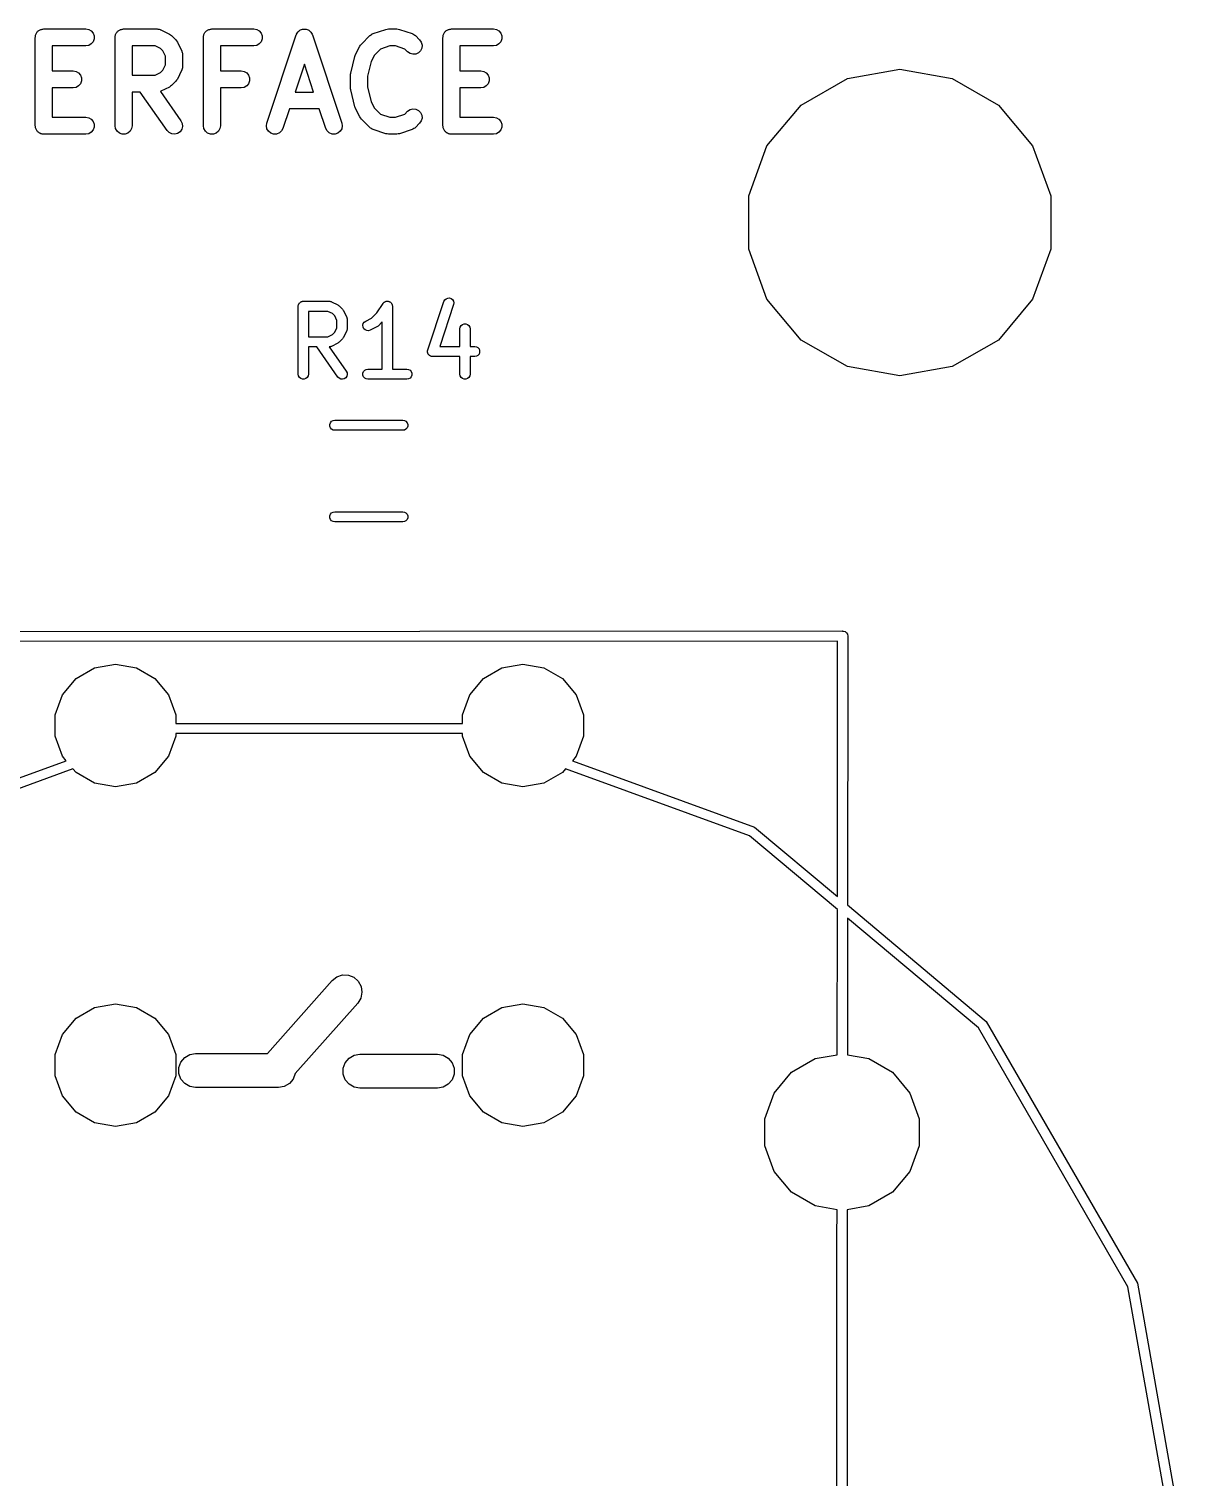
# Model space of a CAD drawing. Extents: x 76 to 227, y -129 to -83.
# Drawn here: x 209.97 to 227.06, y -104.7 to -83.37 of the extents above; entities that cross this region are included whole.
import ezdxf

# ---------------------------------------------------------------- set-up
doc = ezdxf.new("R2010")
doc.units = 0
doc.header["$MEASUREMENT"] = 0
doc.layers.add('BLACK', color=7, linetype='CONTINUOUS')

msp = doc.modelspace()

# ---------------------------------------------------------------- linework, layer by layer
at = {"layer": 'Black'}
for p, q in [((210.095, -83.4057), (210.103, -83.3973)), ((210.103, -83.3973), (210.112, -83.3919)), ((210.112, -83.3919), (210.12, -83.3848)), ((210.12, -83.3848), (210.131, -83.3811)), ((210.131, -83.3811), (210.14, -83.3756)), ((210.14, -83.3756), (210.151, -83.3737)), ((210.151, -83.3737), (210.161, -83.37)), ((210.161, -83.37), (210.172, -83.37)), ((210.172, -83.37), (210.183, -83.3681)), ((210.183, -83.3681), (210.802, -83.3681)), ((210.802, -83.3681), (210.845, -83.3756)), ((210.845, -83.3756), (210.882, -83.3973)), ((210.882, -83.3973), (210.91, -83.4306)), ((211.272, -83.4057), (211.279, -83.3973)), ((211.279, -83.3973), (211.288, -83.3919)), ((211.288, -83.3919), (211.297, -83.3848)), ((211.297, -83.3848), (211.307, -83.3811)), ((211.307, -83.3811), (211.316, -83.3756)), ((211.316, -83.3756), (211.327, -83.3737)), ((211.327, -83.3737), (211.337, -83.37)), ((211.337, -83.37), (211.348, -83.37)), ((211.348, -83.37), (211.359, -83.3681)), ((211.359, -83.3681), (211.854, -83.3681)), ((211.854, -83.3681), (211.861, -83.3693)), ((211.861, -83.3693), (211.869, -83.3689)), ((211.869, -83.3689), (211.883, -83.3731)), ((211.883, -83.3731), (211.897, -83.3756)), ((211.897, -83.3756), (211.903, -83.3792)), ((211.903, -83.3792), (211.91, -83.3813)), ((211.91, -83.3813), (212.034, -83.4432)), ((212.572, -83.4057), (212.579, -83.3973)), ((212.579, -83.3973), (212.588, -83.3919)), ((212.588, -83.3919), (212.597, -83.3848)), ((212.597, -83.3848), (212.607, -83.3811)), ((212.607, -83.3811), (212.616, -83.3756)), ((212.616, -83.3756), (212.627, -83.3737)), ((212.627, -83.3737), (212.637, -83.37)), ((212.637, -83.37), (212.648, -83.37)), ((212.648, -83.37), (212.659, -83.3681)), ((212.659, -83.3681), (213.278, -83.3681)), ((213.278, -83.3681), (213.321, -83.3756)), ((213.321, -83.3756), (213.358, -83.3973)), ((213.358, -83.3973), (213.386, -83.4306)), ((213.927, -83.4102), (213.942, -83.3988)), ((213.942, -83.3988), (213.956, -83.3866)), ((213.956, -83.3866), (213.959, -83.3853)), ((213.959, -83.3853), (213.961, -83.3832)), ((213.961, -83.3832), (213.979, -83.3774)), ((213.979, -83.3774), (213.996, -83.3706)), ((213.996, -83.3706), (213.999, -83.3705)), ((213.999, -83.3705), (214.003, -83.3694)), ((214.003, -83.3694), (214.021, -83.3699)), ((214.021, -83.3699), (214.039, -83.3694)), ((214.039, -83.3694), (214.043, -83.3705)), ((214.043, -83.3705), (214.046, -83.3706)), ((214.046, -83.3706), (214.063, -83.3774)), ((214.063, -83.3774), (214.08, -83.3832)), ((214.08, -83.3832), (214.083, -83.3853)), ((214.083, -83.3853), (214.086, -83.3866)), ((214.086, -83.3866), (214.1, -83.3988)), ((214.1, -83.3988), (214.114, -83.4102)), ((215.034, -83.4364), (215.22, -83.3745)), ((215.22, -83.3745), (215.239, -83.3716)), ((215.239, -83.3716), (215.259, -83.3681)), ((215.259, -83.3681), (215.383, -83.3681)), ((215.383, -83.3681), (215.403, -83.3716)), ((215.403, -83.3716), (215.422, -83.3745)), ((215.422, -83.3745), (215.608, -83.4364)), ((216.1, -83.4057), (216.107, -83.3973)), ((216.107, -83.3973), (216.117, -83.3919)), ((216.117, -83.3919), (216.125, -83.3848)), ((216.125, -83.3848), (216.135, -83.3811)), ((216.135, -83.3811), (216.145, -83.3756)), ((216.145, -83.3756), (216.156, -83.3737)), ((216.156, -83.3737), (216.166, -83.37)), ((216.166, -83.37), (216.177, -83.37)), ((216.177, -83.37), (216.188, -83.3681)), ((216.188, -83.3681), (216.807, -83.3681)), ((216.807, -83.3681), (216.849, -83.3756)), ((216.849, -83.3756), (216.887, -83.3973)), ((216.887, -83.3973), (216.915, -83.4306)), ((210.058, -83.4931), (210.06, -83.4823)), ((210.058, -84.7931), (210.058, -83.4931)), ((210.06, -83.4714), (210.063, -83.4611)), ((210.06, -83.4823), (210.06, -83.4714)), ((210.063, -83.4611), (210.065, -83.4503)), ((210.065, -83.4503), (210.071, -83.4409)), ((210.071, -83.4409), (210.075, -83.4306)), ((210.075, -83.4306), (210.082, -83.4222)), ((210.082, -83.4222), (210.087, -83.4127)), ((210.087, -83.4127), (210.095, -83.4057)), ((210.845, -83.6106), (210.802, -83.6181)), ((210.882, -83.5889), (210.845, -83.6106)), ((210.91, -83.5556), (210.882, -83.5889)), ((210.91, -83.4306), (210.925, -83.4714)), ((210.925, -83.5148), (210.91, -83.5556)), ((210.925, -83.4714), (210.925, -83.5148)), ((211.234, -83.4931), (211.236, -83.4823)), ((211.234, -84.7931), (211.234, -83.4931)), ((211.236, -83.4714), (211.24, -83.4611)), ((211.236, -83.4823), (211.236, -83.4714)), ((211.24, -83.4611), (211.242, -83.4503)), ((211.242, -83.4503), (211.247, -83.4409)), ((211.247, -83.4409), (211.251, -83.4306)), ((211.251, -83.4306), (211.258, -83.4222)), ((211.258, -83.4222), (211.263, -83.4127)), ((211.263, -83.4127), (211.272, -83.4057)), ((212.034, -83.4432), (212.05, -83.4551)), ((212.05, -83.4551), (212.066, -83.4666)), ((212.066, -83.4666), (212.128, -83.5285)), ((212.128, -83.5285), (212.14, -83.5449)), ((212.14, -83.5449), (212.152, -83.561)), ((212.152, -83.561), (212.214, -83.6848)), ((212.534, -83.4931), (212.536, -83.4823)), ((212.534, -84.7931), (212.534, -83.4931)), ((212.536, -83.4714), (212.54, -83.4611)), ((212.536, -83.4823), (212.536, -83.4714)), ((212.54, -83.4611), (212.542, -83.4503)), ((212.542, -83.4503), (212.547, -83.4409)), ((212.547, -83.4409), (212.551, -83.4306)), ((212.551, -83.4306), (212.558, -83.4222)), ((212.558, -83.4222), (212.563, -83.4127)), ((212.563, -83.4127), (212.572, -83.4057)), ((213.321, -83.6106), (213.278, -83.6181)), ((213.358, -83.5889), (213.321, -83.6106)), ((213.386, -83.5556), (213.358, -83.5889)), ((213.386, -83.4306), (213.401, -83.4714)), ((213.401, -83.5148), (213.386, -83.5556)), ((213.401, -83.4714), (213.401, -83.5148)), ((213.469, -84.7536), (213.902, -83.4536)), ((213.902, -83.4536), (213.904, -83.4505)), ((213.904, -83.4505), (213.905, -83.4472)), ((213.905, -83.4472), (213.914, -83.4315)), ((213.914, -83.4315), (213.923, -83.4154)), ((213.923, -83.4154), (213.926, -83.4131)), ((213.926, -83.4131), (213.927, -83.4102)), ((214.114, -83.4102), (214.116, -83.4131)), ((214.116, -83.4131), (214.119, -83.4154)), ((214.119, -83.4154), (214.128, -83.4315)), ((214.128, -83.4315), (214.137, -83.4472)), ((214.137, -83.4472), (214.138, -83.4505)), ((214.138, -83.4505), (214.14, -83.4536)), ((214.14, -83.4536), (214.573, -84.7536)), ((214.838, -83.6229), (214.85, -83.6068)), ((214.85, -83.6068), (214.861, -83.5904)), ((214.861, -83.5904), (214.985, -83.4666)), ((214.985, -83.4666), (214.991, -83.4625)), ((214.991, -83.4625), (214.996, -83.4571)), ((214.996, -83.4571), (215.009, -83.4501)), ((215.009, -83.4501), (215.021, -83.4417)), ((215.021, -83.4417), (215.027, -83.4398)), ((215.027, -83.4398), (215.034, -83.4364)), ((215.608, -83.4364), (215.614, -83.4398)), ((215.614, -83.4398), (215.621, -83.4417)), ((215.621, -83.4417), (215.633, -83.4501)), ((215.633, -83.4501), (215.646, -83.4571)), ((215.646, -83.4571), (215.651, -83.4625)), ((215.651, -83.4625), (215.657, -83.4666)), ((215.657, -83.4666), (215.719, -83.5285)), ((215.719, -83.5285), (215.744, -83.5641)), ((215.744, -83.5641), (215.755, -83.606)), ((215.755, -83.606), (215.751, -83.6493)), ((216.063, -83.4931), (216.065, -83.4823)), ((216.063, -84.7931), (216.063, -83.4931)), ((216.065, -83.4714), (216.068, -83.4611)), ((216.065, -83.4823), (216.065, -83.4714)), ((216.068, -83.4611), (216.07, -83.4503)), ((216.07, -83.4503), (216.076, -83.4409)), ((216.076, -83.4409), (216.079, -83.4306)), ((216.079, -83.4306), (216.086, -83.4222)), ((216.086, -83.4222), (216.092, -83.4127)), ((216.092, -83.4127), (216.1, -83.4057)), ((216.849, -83.6106), (216.807, -83.6181)), ((216.887, -83.5889), (216.849, -83.6106)), ((216.915, -83.5556), (216.887, -83.5889)), ((216.915, -83.4306), (216.93, -83.4714)), ((216.93, -83.5148), (216.915, -83.5556)), ((216.93, -83.4714), (216.93, -83.5148)), ((210.802, -83.6181), (210.308, -83.6181)), ((210.308, -83.6181), (210.308, -83.9871)), ((211.484, -83.6181), (211.484, -84.049)), ((211.825, -83.6181), (211.484, -83.6181)), ((211.904, -83.6577), (211.825, -83.6181)), ((211.937, -83.6909), (211.904, -83.6577)), ((211.977, -83.7702), (211.937, -83.6909)), ((211.977, -83.8969), (211.977, -83.7702)), ((212.214, -83.6848), (212.216, -83.6917)), ((212.216, -83.6917), (212.219, -83.698)), ((212.219, -83.698), (212.222, -83.7124)), ((212.222, -83.7124), (212.226, -83.7264)), ((212.226, -83.7264), (212.226, -83.7336)), ((212.226, -83.7336), (212.227, -83.7407)), ((212.227, -83.7407), (212.227, -83.9264)), ((213.278, -83.6181), (212.784, -83.6181)), ((212.784, -83.6181), (212.784, -83.9871)), ((214.704, -84.0199), (214.766, -83.7723)), ((214.766, -83.7723), (214.772, -83.7598)), ((214.772, -83.7598), (214.776, -83.7467)), ((214.776, -83.7467), (214.838, -83.6229)), ((215.052, -83.7529), (215.006, -83.8462)), ((215.141, -83.6643), (215.052, -83.7529)), ((215.279, -83.6181), (215.141, -83.6643)), ((215.363, -83.6181), (215.279, -83.6181)), ((215.501, -83.6643), (215.363, -83.6181)), ((215.542, -83.7053), (215.501, -83.6643)), ((215.578, -83.7302), (215.542, -83.7053)), ((215.62, -83.7414), (215.578, -83.7302)), ((215.663, -83.7376), (215.62, -83.7414)), ((215.702, -83.7193), (215.663, -83.7376)), ((215.733, -83.6886), (215.702, -83.7193)), ((215.751, -83.6493), (215.733, -83.6886)), ((216.807, -83.6181), (216.313, -83.6181)), ((216.313, -83.6181), (216.313, -83.9871)), ((210.308, -83.9871), (210.616, -83.9871)), ((210.616, -83.9871), (210.659, -83.9947)), ((210.659, -83.9947), (210.697, -84.0164)), ((210.697, -84.0164), (210.724, -84.0496)), ((211.825, -84.049), (211.904, -84.0094)), ((211.904, -84.0094), (211.937, -83.9762)), ((211.937, -83.9762), (211.977, -83.8969)), ((212.214, -83.9823), (212.152, -84.1061)), ((212.216, -83.9754), (212.214, -83.9823)), ((212.219, -83.9692), (212.216, -83.9754)), ((212.222, -83.9548), (212.219, -83.9692)), ((212.226, -83.9407), (212.222, -83.9548)), ((212.227, -83.9264), (212.226, -83.9335)), ((212.226, -83.9335), (212.226, -83.9407)), ((212.784, -83.9871), (213.092, -83.9871)), ((213.092, -83.9871), (213.135, -83.9947)), ((213.135, -83.9947), (213.173, -84.0164)), ((213.173, -84.0164), (213.201, -84.0496)), ((214.021, -83.8884), (213.885, -84.2967)), ((214.157, -84.2967), (214.021, -83.8884)), ((214.701, -84.0502), (214.703, -84.0352)), ((214.703, -84.0352), (214.704, -84.0199)), ((215.006, -83.8462), (214.951, -84.0656)), ((216.313, -83.9871), (216.621, -83.9871)), ((216.621, -83.9871), (216.664, -83.9947)), ((216.664, -83.9947), (216.701, -84.0164)), ((216.701, -84.0164), (216.729, -84.0496)), ((222.018, -84.0976), (222.79, -83.9614)), ((222.79, -83.9614), (223.562, -84.0976)), ((210.616, -84.2371), (210.308, -84.2371)), ((210.308, -84.2371), (210.308, -84.6681)), ((210.659, -84.2296), (210.616, -84.2371)), ((210.697, -84.2079), (210.659, -84.2296)), ((210.724, -84.1746), (210.697, -84.2079)), ((210.724, -84.0496), (210.739, -84.0904)), ((210.739, -84.1338), (210.724, -84.1746)), ((210.739, -84.0904), (210.739, -84.1338)), ((211.484, -84.049), (211.825, -84.049)), ((212.034, -84.2239), (211.91, -84.2859)), ((212.05, -84.212), (212.034, -84.2239)), ((212.066, -84.2005), (212.05, -84.212)), ((212.128, -84.1386), (212.066, -84.2005)), ((212.14, -84.1222), (212.128, -84.1386)), ((212.152, -84.1061), (212.14, -84.1222)), ((213.092, -84.2371), (212.784, -84.2371)), ((212.784, -84.2371), (212.784, -84.7931)), ((213.135, -84.2296), (213.092, -84.2371)), ((213.173, -84.2079), (213.135, -84.2296)), ((213.201, -84.1746), (213.173, -84.2079)), ((213.201, -84.0496), (213.215, -84.0904)), ((213.215, -84.1338), (213.201, -84.1746)), ((213.215, -84.0904), (213.215, -84.1338)), ((214.701, -84.236), (214.701, -84.0502)), ((214.703, -84.251), (214.701, -84.236)), ((214.704, -84.2663), (214.703, -84.251)), ((214.951, -84.0656), (214.951, -84.2206)), ((214.951, -84.2206), (215.006, -84.4399)), ((216.621, -84.2371), (216.313, -84.2371)), ((216.313, -84.2371), (216.313, -84.6681)), ((216.664, -84.2296), (216.621, -84.2371)), ((216.701, -84.2079), (216.664, -84.2296)), ((216.729, -84.1746), (216.701, -84.2079)), ((216.729, -84.0496), (216.744, -84.0904)), ((216.744, -84.1338), (216.729, -84.1746)), ((216.744, -84.0904), (216.744, -84.1338)), ((221.338, -84.4898), (222.018, -84.0976)), ((223.562, -84.0976), (224.242, -84.4898)), ((211.603, -84.299), (211.484, -84.299)), ((211.484, -84.299), (211.484, -84.7931)), ((211.999, -84.8648), (211.603, -84.299)), ((211.903, -84.2879), (211.902, -84.2889)), ((211.902, -84.2889), (212.204, -84.7214)), ((211.91, -84.2859), (211.903, -84.2879)), ((213.885, -84.2967), (214.157, -84.2967)), ((214.766, -84.5139), (214.704, -84.2663)), ((215.006, -84.4399), (215.052, -84.5333)), ((210.308, -84.6681), (210.802, -84.6681)), ((210.802, -84.6681), (210.845, -84.6756)), ((210.845, -84.6756), (210.882, -84.6973)), ((213.802, -84.5467), (213.706, -84.8326)), ((214.24, -84.5467), (213.802, -84.5467)), ((214.336, -84.8326), (214.24, -84.5467)), ((214.772, -84.5264), (214.766, -84.5139)), ((214.776, -84.5395), (214.772, -84.5264)), ((214.838, -84.6633), (214.776, -84.5395)), ((214.85, -84.6794), (214.838, -84.6633)), ((214.861, -84.6958), (214.85, -84.6794)), ((215.052, -84.5333), (215.141, -84.6219)), ((215.141, -84.6219), (215.279, -84.6681)), ((215.279, -84.6681), (215.363, -84.6681)), ((215.363, -84.6681), (215.501, -84.6219)), ((215.501, -84.6219), (215.542, -84.5809)), ((215.542, -84.5809), (215.578, -84.556)), ((215.578, -84.556), (215.62, -84.5448)), ((215.62, -84.5448), (215.663, -84.5485)), ((215.663, -84.5485), (215.702, -84.5669)), ((215.702, -84.5669), (215.733, -84.5976)), ((215.733, -84.5976), (215.751, -84.6369)), ((215.751, -84.6369), (215.755, -84.6802)), ((216.313, -84.6681), (216.807, -84.6681)), ((216.807, -84.6681), (216.849, -84.6756)), ((216.849, -84.6756), (216.887, -84.6973)), ((220.834, -85.0907), (221.338, -84.4898)), ((224.242, -84.4898), (224.746, -85.0907)), ((210.06, -84.8039), (210.058, -84.7931)), ((210.06, -84.8148), (210.06, -84.8039)), ((210.063, -84.8251), (210.06, -84.8148)), ((210.065, -84.8358), (210.063, -84.8251)), ((210.071, -84.8453), (210.065, -84.8358)), ((210.075, -84.8556), (210.071, -84.8453)), ((210.082, -84.864), (210.075, -84.8556)), ((210.087, -84.8734), (210.082, -84.864)), ((210.095, -84.8805), (210.087, -84.8734)), ((210.103, -84.8889), (210.095, -84.8805)), ((210.112, -84.8943), (210.103, -84.8889)), ((210.882, -84.8889), (210.845, -84.9106)), ((210.882, -84.6973), (210.91, -84.7306)), ((210.91, -84.8556), (210.882, -84.8889)), ((210.91, -84.7306), (210.925, -84.7714)), ((210.925, -84.8148), (210.91, -84.8556)), ((210.925, -84.7714), (210.925, -84.8148)), ((211.242, -84.8358), (211.234, -84.7931)), ((211.263, -84.8734), (211.242, -84.8358)), ((211.297, -84.9013), (211.263, -84.8734)), ((211.455, -84.8734), (211.422, -84.9013)), ((211.477, -84.8358), (211.455, -84.8734)), ((211.484, -84.7931), (211.477, -84.8358)), ((212.03, -84.8955), (211.999, -84.8648)), ((212.19, -84.8815), (212.155, -84.9064)), ((212.215, -84.8459), (212.19, -84.8815)), ((212.204, -84.7214), (212.223, -84.7608)), ((212.226, -84.804), (212.215, -84.8459)), ((212.223, -84.7608), (212.226, -84.804)), ((212.542, -84.8358), (212.534, -84.7931)), ((212.563, -84.8734), (212.542, -84.8358)), ((212.597, -84.9013), (212.563, -84.8734)), ((212.755, -84.8734), (212.722, -84.9013)), ((212.777, -84.8358), (212.755, -84.8734)), ((212.784, -84.7931), (212.777, -84.8358)), ((213.463, -84.7965), (213.469, -84.7536)), ((213.471, -84.839), (213.463, -84.7965)), ((213.494, -84.876), (213.471, -84.839)), ((213.528, -84.903), (213.494, -84.876)), ((213.686, -84.8708), (213.653, -84.8996)), ((213.706, -84.8326), (213.686, -84.8708)), ((214.356, -84.8708), (214.336, -84.8326)), ((214.389, -84.8996), (214.356, -84.8708)), ((214.548, -84.876), (214.514, -84.903)), ((214.571, -84.839), (214.548, -84.876)), ((214.579, -84.7965), (214.571, -84.839)), ((214.573, -84.7536), (214.579, -84.7965)), ((214.985, -84.8196), (214.861, -84.6958)), ((214.991, -84.8237), (214.985, -84.8196)), ((214.996, -84.8291), (214.991, -84.8237)), ((215.009, -84.8361), (214.996, -84.8291)), ((215.021, -84.8445), (215.009, -84.8361)), ((215.027, -84.8463), (215.021, -84.8445)), ((215.034, -84.8498), (215.027, -84.8463)), ((215.22, -84.9117), (215.034, -84.8498)), ((215.608, -84.8498), (215.422, -84.9117)), ((215.614, -84.8463), (215.608, -84.8498)), ((215.621, -84.8445), (215.614, -84.8463)), ((215.633, -84.8361), (215.621, -84.8445)), ((215.646, -84.8291), (215.633, -84.8361)), ((215.651, -84.8237), (215.646, -84.8291)), ((215.657, -84.8196), (215.651, -84.8237)), ((215.719, -84.7577), (215.657, -84.8196)), ((215.744, -84.7221), (215.719, -84.7577)), ((215.755, -84.6802), (215.744, -84.7221)), ((216.065, -84.8039), (216.063, -84.7931)), ((216.065, -84.8148), (216.065, -84.8039)), ((216.068, -84.8251), (216.065, -84.8148)), ((216.07, -84.8358), (216.068, -84.8251)), ((216.076, -84.8453), (216.07, -84.8358)), ((216.079, -84.8556), (216.076, -84.8453)), ((216.086, -84.864), (216.079, -84.8556)), ((216.092, -84.8734), (216.086, -84.864)), ((216.1, -84.8805), (216.092, -84.8734)), ((216.107, -84.8889), (216.1, -84.8805)), ((216.117, -84.8943), (216.107, -84.8889)), ((216.887, -84.8889), (216.849, -84.9106)), ((216.887, -84.6973), (216.915, -84.7306)), ((216.915, -84.8556), (216.887, -84.8889)), ((216.915, -84.7306), (216.93, -84.7714)), ((216.93, -84.8148), (216.915, -84.8556)), ((216.93, -84.7714), (216.93, -84.8148)), ((210.12, -84.9013), (210.112, -84.8943)), ((210.131, -84.9051), (210.12, -84.9013)), ((210.14, -84.9106), (210.131, -84.9051)), ((210.151, -84.9125), (210.14, -84.9106)), ((210.161, -84.9162), (210.151, -84.9125)), ((210.172, -84.9162), (210.161, -84.9162)), ((210.183, -84.9181), (210.172, -84.9162)), ((210.802, -84.9181), (210.183, -84.9181)), ((210.845, -84.9106), (210.802, -84.9181)), ((211.337, -84.9162), (211.297, -84.9013)), ((211.381, -84.9162), (211.337, -84.9162)), ((211.422, -84.9013), (211.381, -84.9162)), ((212.07, -84.9138), (212.03, -84.8955)), ((212.113, -84.9176), (212.07, -84.9138)), ((212.155, -84.9064), (212.113, -84.9176)), ((212.637, -84.9162), (212.597, -84.9013)), ((212.681, -84.9162), (212.637, -84.9162)), ((212.722, -84.9013), (212.681, -84.9162)), ((213.569, -84.9167), (213.528, -84.903)), ((213.613, -84.9156), (213.569, -84.9167)), ((213.653, -84.8996), (213.613, -84.9156)), ((214.429, -84.9156), (214.389, -84.8996)), ((214.473, -84.9167), (214.429, -84.9156)), ((214.514, -84.903), (214.473, -84.9167)), ((215.239, -84.9146), (215.22, -84.9117)), ((215.259, -84.9181), (215.239, -84.9146)), ((215.383, -84.9181), (215.259, -84.9181)), ((215.403, -84.9146), (215.383, -84.9181)), ((215.422, -84.9117), (215.403, -84.9146)), ((216.125, -84.9013), (216.117, -84.8943)), ((216.135, -84.9051), (216.125, -84.9013)), ((216.145, -84.9106), (216.135, -84.9051)), ((216.156, -84.9125), (216.145, -84.9106)), ((216.166, -84.9162), (216.156, -84.9125)), ((216.177, -84.9162), (216.166, -84.9162)), ((216.188, -84.9181), (216.177, -84.9162)), ((216.807, -84.9181), (216.188, -84.9181)), ((216.849, -84.9106), (216.807, -84.9181)), ((220.566, -85.8278), (220.834, -85.0907)), ((224.746, -85.0907), (225.014, -85.8278)), ((220.566, -86.6122), (220.566, -85.8278)), ((225.014, -85.8278), (225.014, -86.6122)), ((220.834, -87.3493), (220.566, -86.6122)), ((225.014, -86.6122), (224.746, -87.3493)), ((213.931, -87.4524), (213.932, -87.4459)), ((213.931, -88.4524), (213.931, -87.4524)), ((213.932, -87.4394), (213.934, -87.4332)), ((213.932, -87.4459), (213.932, -87.4394)), ((213.934, -87.4332), (213.935, -87.4267)), ((213.935, -87.4267), (213.939, -87.421)), ((213.939, -87.421), (213.941, -87.4149)), ((213.941, -87.4149), (213.945, -87.4099)), ((213.945, -87.4099), (213.948, -87.4042)), ((213.948, -87.4042), (213.953, -87.4)), ((213.953, -87.4), (213.958, -87.3949)), ((213.958, -87.3949), (213.963, -87.3916)), ((213.963, -87.3916), (213.968, -87.3874)), ((213.968, -87.3874), (213.974, -87.3852)), ((213.974, -87.3852), (213.98, -87.3819)), ((213.98, -87.3819), (213.987, -87.3808)), ((213.987, -87.3808), (213.993, -87.3785)), ((213.993, -87.3785), (213.999, -87.3785)), ((213.999, -87.3785), (214.006, -87.3774)), ((214.006, -87.3774), (214.387, -87.3774)), ((214.387, -87.3774), (214.391, -87.3781)), ((214.391, -87.3781), (214.395, -87.3779)), ((214.395, -87.3779), (214.404, -87.3804)), ((214.404, -87.3804), (214.412, -87.3819)), ((214.412, -87.3819), (214.416, -87.3841)), ((214.416, -87.3841), (214.42, -87.3853)), ((214.42, -87.3853), (214.515, -87.4329)), ((214.515, -87.4329), (214.525, -87.4401)), ((214.525, -87.4401), (214.535, -87.447)), ((214.535, -87.447), (214.583, -87.4946)), ((215.09, -87.5475), (215.181, -87.4108)), ((215.181, -87.4108), (215.184, -87.4078)), ((215.184, -87.4078), (215.186, -87.4042)), ((215.186, -87.4042), (215.193, -87.3984)), ((215.193, -87.3984), (215.199, -87.3919)), ((215.199, -87.3919), (215.203, -87.3901)), ((215.203, -87.3901), (215.206, -87.3874)), ((215.206, -87.3874), (215.215, -87.3844)), ((215.215, -87.3844), (215.223, -87.3804)), ((215.223, -87.3804), (215.227, -87.3799)), ((215.227, -87.3799), (215.231, -87.3785)), ((215.231, -87.3785), (215.24, -87.3785)), ((215.24, -87.3785), (215.249, -87.3775)), ((215.249, -87.3775), (215.253, -87.3785)), ((215.253, -87.3785), (215.257, -87.3785)), ((215.257, -87.3785), (215.265, -87.3816)), ((215.265, -87.3816), (215.274, -87.3837)), ((215.274, -87.3837), (215.277, -87.386)), ((215.277, -87.386), (215.281, -87.3874)), ((215.281, -87.3874), (215.288, -87.3932)), ((215.288, -87.3932), (215.296, -87.3981)), ((215.296, -87.3981), (215.298, -87.4015)), ((215.298, -87.4015), (215.301, -87.4042)), ((215.301, -87.4042), (215.306, -87.4119)), ((215.306, -87.4119), (215.311, -87.4191)), ((215.311, -87.4191), (215.312, -87.4231)), ((215.312, -87.4231), (215.314, -87.4267)), ((215.314, -87.4267), (215.316, -87.4355)), ((215.316, -87.4355), (215.318, -87.4441)), ((215.318, -87.4441), (215.318, -87.4483)), ((215.318, -87.4483), (215.319, -87.4524)), ((215.319, -87.4524), (215.319, -88.3774)), ((215.839, -88.0953), (216.077, -87.381)), ((216.22, -87.4285), (216.015, -88.044)), ((216.077, -87.381), (216.09, -87.3581)), ((216.09, -87.3581), (216.109, -87.3409)), ((216.109, -87.3409), (216.134, -87.3313)), ((216.134, -87.3313), (216.16, -87.3306)), ((216.16, -87.3306), (216.184, -87.3388)), ((216.184, -87.3388), (216.205, -87.355)), ((216.205, -87.355), (216.218, -87.3772)), ((216.218, -87.3772), (216.224, -87.4027)), ((216.224, -87.4027), (216.22, -87.4285)), ((221.338, -87.9502), (220.834, -87.3493)), ((224.746, -87.3493), (224.242, -87.9502)), ((214.081, -87.5274), (214.081, -87.9012)), ((214.369, -87.5274), (214.081, -87.5274)), ((214.437, -87.5616), (214.369, -87.5274)), ((214.468, -87.592), (214.437, -87.5616)), ((214.502, -87.6606), (214.468, -87.592)), ((214.502, -87.768), (214.502, -87.6606)), ((214.583, -87.4946), (214.589, -87.5044)), ((214.589, -87.5044), (214.597, -87.5141)), ((214.597, -87.5141), (214.644, -87.6093)), ((214.644, -87.6093), (214.645, -87.6135)), ((214.645, -87.6135), (214.648, -87.6172)), ((214.648, -87.6172), (214.649, -87.6259)), ((214.649, -87.6259), (214.652, -87.6343)), ((214.652, -87.6343), (214.651, -87.6386)), ((214.651, -87.6386), (214.652, -87.6429)), ((214.652, -87.6429), (214.652, -87.7857)), ((214.925, -87.671), (215.009, -87.6288)), ((215.009, -87.6288), (215.09, -87.5475)), ((214.369, -87.9012), (214.437, -87.8669)), ((214.437, -87.8669), (214.468, -87.8365)), ((214.468, -87.8365), (214.502, -87.768)), ((214.644, -87.8193), (214.597, -87.9145)), ((214.645, -87.8151), (214.644, -87.8193)), ((214.648, -87.8114), (214.645, -87.8151)), ((214.649, -87.8027), (214.648, -87.8114)), ((214.652, -87.7943), (214.649, -87.8027)), ((214.652, -87.7857), (214.651, -87.79)), ((214.651, -87.79), (214.652, -87.7943)), ((214.883, -87.7336), (214.889, -87.7083)), ((214.886, -87.7595), (214.883, -87.7336)), ((214.898, -87.7828), (214.886, -87.7595)), ((214.889, -87.7083), (214.904, -87.6865)), ((214.917, -87.8007), (214.898, -87.7828)), ((214.904, -87.6865), (214.925, -87.671)), ((214.941, -87.811), (214.917, -87.8007)), ((214.967, -87.8126), (214.941, -87.811)), ((214.992, -87.8052), (214.967, -87.8126)), ((215.087, -87.7576), (214.992, -87.8052)), ((215.097, -87.7504), (215.087, -87.7576)), ((215.106, -87.7435), (215.097, -87.7504)), ((215.169, -87.6811), (215.106, -87.7435)), ((215.169, -88.3774), (215.169, -87.6811)), ((216.312, -87.7857), (216.316, -87.7601)), ((216.312, -88.044), (216.312, -87.7857)), ((216.316, -87.7601), (216.329, -87.7375)), ((216.329, -87.7375), (216.349, -87.7208)), ((216.349, -87.7208), (216.374, -87.7119)), ((216.374, -87.7119), (216.4, -87.7119)), ((216.4, -87.7119), (216.424, -87.7208)), ((216.424, -87.7208), (216.444, -87.7375)), ((216.444, -87.7375), (216.457, -87.7601)), ((216.457, -87.7601), (216.462, -87.7857)), ((216.462, -87.7857), (216.462, -88.044)), ((214.081, -87.9012), (214.369, -87.9012)), ((214.205, -88.0512), (214.081, -88.0512)), ((214.081, -88.0512), (214.081, -88.4524)), ((214.516, -88.4954), (214.205, -88.0512)), ((214.391, -88.0504), (214.388, -88.051)), ((214.388, -88.051), (214.639, -88.4094)), ((214.395, -88.0507), (214.391, -88.0504)), ((214.404, -88.0482), (214.395, -88.0507)), ((214.412, -88.0467), (214.404, -88.0482)), ((214.416, -88.0445), (214.412, -88.0467)), ((214.42, -88.0433), (214.416, -88.0445)), ((214.515, -87.9957), (214.42, -88.0433)), ((214.525, -87.9885), (214.515, -87.9957)), ((214.535, -87.9816), (214.525, -87.9885)), ((214.583, -87.934), (214.535, -87.9816)), ((214.589, -87.9242), (214.583, -87.934)), ((214.597, -87.9145), (214.589, -87.9242)), ((216.015, -88.044), (216.312, -88.044)), ((216.462, -88.044), (216.53, -88.044)), ((216.53, -88.044), (216.555, -88.0486)), ((216.555, -88.0486), (216.578, -88.0616)), ((216.578, -88.0616), (216.594, -88.0815)), ((216.594, -88.0815), (216.603, -88.106)), ((222.018, -88.3424), (221.338, -87.9502)), ((224.242, -87.9502), (223.562, -88.3424)), ((215.836, -88.1211), (215.837, -88.1136)), ((215.837, -88.1265), (215.836, -88.1211)), ((215.837, -88.106), (215.839, -88.1008)), ((215.837, -88.1136), (215.837, -88.106)), ((215.837, -88.1321), (215.837, -88.1265)), ((215.839, -88.1392), (215.837, -88.1321)), ((215.839, -88.1008), (215.839, -88.0953)), ((215.841, -88.1466), (215.839, -88.1392)), ((215.844, -88.1513), (215.841, -88.1466)), ((215.846, -88.1565), (215.844, -88.1513)), ((215.85, -88.1624), (215.846, -88.1565)), ((215.854, -88.1688), (215.85, -88.1624)), ((215.859, -88.1723), (215.854, -88.1688)), ((215.862, -88.1765), (215.859, -88.1723)), ((215.869, -88.1803), (215.862, -88.1765)), ((215.875, -88.185), (215.869, -88.1803)), ((215.88, -88.1868), (215.875, -88.185)), ((215.885, -88.1895), (215.88, -88.1868)), ((215.892, -88.1908), (215.885, -88.1895)), ((215.899, -88.1932), (215.892, -88.1908)), ((215.905, -88.1931), (215.899, -88.1932)), ((215.91, -88.194), (215.905, -88.1931)), ((216.312, -88.194), (215.91, -88.194)), ((216.312, -88.4524), (216.312, -88.194)), ((216.53, -88.194), (216.462, -88.194)), ((216.462, -88.194), (216.462, -88.4524)), ((216.555, -88.1895), (216.53, -88.194)), ((216.578, -88.1765), (216.555, -88.1895)), ((216.594, -88.1565), (216.578, -88.1765)), ((216.603, -88.1321), (216.594, -88.1565)), ((216.603, -88.106), (216.603, -88.1321)), ((213.935, -88.478), (213.931, -88.4524)), ((213.948, -88.5006), (213.935, -88.478)), ((213.968, -88.5173), (213.948, -88.5006)), ((213.993, -88.5262), (213.968, -88.5173)), ((214.043, -88.5173), (214.019, -88.5262)), ((214.063, -88.5006), (214.043, -88.5173)), ((214.076, -88.478), (214.063, -88.5006)), ((214.081, -88.4524), (214.076, -88.478)), ((214.534, -88.5138), (214.516, -88.4954)), ((214.558, -88.5248), (214.534, -88.5138)), ((214.63, -88.5054), (214.609, -88.5204)), ((214.645, -88.4841), (214.63, -88.5054)), ((214.639, -88.4094), (214.65, -88.433)), ((214.652, -88.4589), (214.645, -88.4841)), ((214.65, -88.433), (214.652, -88.4589)), ((214.884, -88.4394), (214.893, -88.4149)), ((214.884, -88.4654), (214.884, -88.4394)), ((214.893, -88.4899), (214.884, -88.4654)), ((214.893, -88.4149), (214.91, -88.3949)), ((214.91, -88.5098), (214.893, -88.4899)), ((214.91, -88.3949), (214.932, -88.3819)), ((214.932, -88.5229), (214.91, -88.5098)), ((214.932, -88.3819), (214.958, -88.3774)), ((214.958, -88.3774), (215.169, -88.3774)), ((215.319, -88.3774), (215.53, -88.3774)), ((215.53, -88.3774), (215.555, -88.3819)), ((215.555, -88.3819), (215.578, -88.3949)), ((215.578, -88.5098), (215.555, -88.5229)), ((215.578, -88.3949), (215.594, -88.4149)), ((215.594, -88.4899), (215.578, -88.5098)), ((215.594, -88.4149), (215.603, -88.4394)), ((215.603, -88.4654), (215.594, -88.4899)), ((215.603, -88.4394), (215.603, -88.4654)), ((216.316, -88.478), (216.312, -88.4524)), ((216.329, -88.5006), (216.316, -88.478)), ((216.349, -88.5173), (216.329, -88.5006)), ((216.374, -88.5262), (216.349, -88.5173)), ((216.424, -88.5173), (216.4, -88.5262)), ((216.444, -88.5006), (216.424, -88.5173)), ((216.457, -88.478), (216.444, -88.5006)), ((216.462, -88.4524), (216.457, -88.478)), ((222.79, -88.4786), (222.018, -88.3424)), ((223.562, -88.3424), (222.79, -88.4786)), ((214.019, -88.5262), (213.993, -88.5262)), ((214.584, -88.5271), (214.558, -88.5248)), ((214.609, -88.5204), (214.584, -88.5271)), ((214.958, -88.5274), (214.932, -88.5229)), ((215.53, -88.5274), (214.958, -88.5274)), ((215.555, -88.5229), (215.53, -88.5274)), ((216.4, -88.5262), (216.374, -88.5262)), ((214.405, -89.1675), (214.422, -89.1475)), ((214.422, -89.1475), (214.444, -89.1345)), ((214.444, -89.1345), (214.47, -89.13)), ((214.47, -89.13), (215.47, -89.13)), ((215.47, -89.13), (215.496, -89.1345)), ((215.496, -89.1345), (215.518, -89.1475)), ((215.518, -89.1475), (215.535, -89.1675)), ((214.396, -89.192), (214.405, -89.1675)), ((214.396, -89.218), (214.396, -89.192)), ((214.405, -89.2425), (214.396, -89.218)), ((214.422, -89.2625), (214.405, -89.2425)), ((214.444, -89.2755), (214.422, -89.2625)), ((214.47, -89.28), (214.444, -89.2755)), ((215.47, -89.28), (214.47, -89.28)), ((215.496, -89.2755), (215.47, -89.28)), ((215.518, -89.2625), (215.496, -89.2755)), ((215.535, -89.2425), (215.518, -89.2625)), ((215.535, -89.1675), (215.544, -89.192)), ((215.544, -89.218), (215.535, -89.2425)), ((215.544, -89.192), (215.544, -89.218)), ((214.396, -90.542), (214.405, -90.5175)), ((214.396, -90.568), (214.396, -90.542)), ((214.405, -90.5925), (214.396, -90.568)), ((214.405, -90.5175), (214.422, -90.4975)), ((214.422, -90.6125), (214.405, -90.5925)), ((214.422, -90.4975), (214.444, -90.4845)), ((214.444, -90.6255), (214.422, -90.6125)), ((214.444, -90.4845), (214.47, -90.48)), ((214.47, -90.63), (214.444, -90.6255)), ((214.47, -90.48), (215.47, -90.48)), ((215.47, -90.63), (214.47, -90.63)), ((215.47, -90.48), (215.496, -90.4845)), ((215.496, -90.6255), (215.47, -90.63)), ((215.496, -90.4845), (215.518, -90.4975)), ((215.518, -90.6125), (215.496, -90.6255)), ((215.518, -90.4975), (215.535, -90.5175)), ((215.535, -90.5925), (215.518, -90.6125)), ((215.535, -90.5175), (215.544, -90.542)), ((215.544, -90.568), (215.535, -90.5925)), ((215.544, -90.542), (215.544, -90.568)), ((206.577, -92.245), (221.94, -92.235)), ((221.94, -92.235), (221.946, -92.2361)), ((221.946, -92.2361), (221.963, -92.2361)), ((221.963, -92.2361), (221.987, -92.245)), ((221.987, -92.245), (222.007, -92.2618)), ((222.007, -92.2618), (222.02, -92.2843)), ((222.02, -92.2843), (222.025, -92.31)), ((222.025, -92.31), (222.025, -92.63)), ((221.875, -92.385), (206.615, -92.3949)), ((221.875, -92.6299), (221.875, -92.385)), ((210.659, -92.9379), (210.931, -92.781)), ((210.931, -92.781), (211.24, -92.7266)), ((211.24, -92.7266), (211.549, -92.781)), ((211.549, -92.781), (211.821, -92.9379)), ((216.659, -92.9379), (216.931, -92.781)), ((216.931, -92.781), (217.24, -92.7266)), ((217.24, -92.7266), (217.549, -92.781)), ((217.549, -92.781), (217.821, -92.9379)), ((221.871, -96.1456), (221.875, -92.6299)), ((222.025, -92.6301), (222.021, -96.2713)), ((222.025, -92.63), (222.025, -92.63)), ((222.025, -92.63), (222.025, -92.6301)), ((210.458, -93.1783), (210.659, -92.9379)), ((211.821, -92.9379), (212.022, -93.1783)), ((216.458, -93.1783), (216.659, -92.9379)), ((217.821, -92.9379), (218.022, -93.1783)), ((210.35, -93.4731), (210.458, -93.1783)), ((212.022, -93.1783), (212.13, -93.4731)), ((216.35, -93.4731), (216.458, -93.1783)), ((218.022, -93.1783), (218.13, -93.4731)), ((210.35, -93.7869), (210.35, -93.4731)), ((212.13, -93.4731), (212.13, -93.5998)), ((212.13, -93.5998), (216.35, -93.5998)), ((216.35, -93.5998), (216.35, -93.4731)), ((218.13, -93.4731), (218.13, -93.7869)), ((210.458, -94.0817), (210.35, -93.7869)), ((212.13, -93.7869), (212.022, -94.0817)), ((212.13, -93.7476), (212.13, -93.7869)), ((216.35, -93.7476), (212.13, -93.7476)), ((216.35, -93.7869), (216.35, -93.7476)), ((216.458, -94.0817), (216.35, -93.7869)), ((218.13, -93.7869), (218.022, -94.0817)), ((207.827, -95.1232), (210.512, -94.1462)), ((210.613, -94.2667), (207.903, -95.2531)), ((210.512, -94.1462), (210.458, -94.0817)), ((210.659, -94.3221), (210.613, -94.2667)), ((212.022, -94.0817), (211.821, -94.3221)), ((216.659, -94.3221), (216.458, -94.0817)), ((217.867, -94.2667), (217.821, -94.3221)), ((220.577, -95.2531), (217.867, -94.2667)), ((218.022, -94.0817), (217.968, -94.1462)), ((217.968, -94.1462), (220.653, -95.1232)), ((210.931, -94.479), (210.659, -94.3221)), ((211.24, -94.5334), (210.931, -94.479)), ((211.549, -94.479), (211.24, -94.5334)), ((211.821, -94.3221), (211.549, -94.479)), ((216.931, -94.479), (216.659, -94.3221)), ((217.24, -94.5334), (216.931, -94.479)), ((217.549, -94.479), (217.24, -94.5334)), ((217.821, -94.3221), (217.549, -94.479)), ((220.653, -95.1232), (221.871, -96.1456)), ((221.871, -96.3382), (220.577, -95.2531)), ((221.868, -98.4783), (221.871, -96.3382)), ((222.021, -96.2713), (224.065, -97.9862)), ((222.021, -96.464), (222.018, -98.4794)), ((223.95, -98.0827), (222.021, -96.464)), ((213.478, -98.46), (214.433, -97.384)), ((214.433, -97.384), (214.501, -97.3301)), ((214.501, -97.3301), (214.583, -97.3027)), ((214.583, -97.3027), (214.67, -97.3051)), ((214.67, -97.3051), (214.751, -97.3371)), ((214.751, -97.3371), (214.816, -97.3947)), ((214.816, -97.3947), (214.857, -97.4711)), ((214.857, -97.4711), (214.87, -97.557)), ((214.852, -97.642), (214.807, -97.716)), ((214.87, -97.557), (214.852, -97.642)), ((210.659, -97.9379), (210.931, -97.781)), ((210.931, -97.781), (211.24, -97.7266)), ((211.24, -97.7266), (211.549, -97.781)), ((211.549, -97.781), (211.821, -97.9379)), ((214.807, -97.716), (213.886, -98.7529)), ((216.659, -97.9379), (216.931, -97.781)), ((216.931, -97.781), (217.24, -97.7266)), ((217.24, -97.7266), (217.549, -97.781)), ((217.549, -97.781), (217.821, -97.9379)), ((210.458, -98.1783), (210.659, -97.9379)), ((211.821, -97.9379), (212.022, -98.1783)), ((216.458, -98.1783), (216.659, -97.9379)), ((217.821, -97.9379), (218.022, -98.1783)), ((226.151, -101.895), (223.95, -98.0827)), ((224.065, -97.9862), (226.292, -101.844)), ((210.35, -98.4731), (210.458, -98.1783)), ((212.022, -98.1783), (212.13, -98.4731)), ((216.35, -98.4731), (216.458, -98.1783)), ((218.022, -98.1783), (218.13, -98.4731)), ((210.35, -98.7869), (210.35, -98.4731)), ((212.13, -98.4731), (212.13, -98.7869)), ((212.203, -98.585), (212.259, -98.5185)), ((212.259, -98.5185), (212.334, -98.4751)), ((212.334, -98.4751), (212.42, -98.46)), ((212.42, -98.46), (213.478, -98.46)), ((214.623, -98.595), (214.679, -98.5285)), ((214.679, -98.5285), (214.754, -98.4851)), ((214.754, -98.4851), (214.84, -98.47)), ((214.84, -98.47), (215.98, -98.47)), ((215.98, -98.47), (216.066, -98.4851)), ((216.066, -98.4851), (216.141, -98.5285)), ((216.141, -98.5285), (216.197, -98.595)), ((216.35, -98.7869), (216.35, -98.4731)), ((218.13, -98.4731), (218.13, -98.7869)), ((221.198, -98.7357), (221.545, -98.5352)), ((221.545, -98.5352), (221.868, -98.4783)), ((222.018, -98.4794), (222.335, -98.5352)), ((222.335, -98.5352), (222.682, -98.7357)), ((212.174, -98.6666), (212.203, -98.585)), ((212.174, -98.7534), (212.174, -98.6666)), ((212.203, -98.835), (212.174, -98.7534)), ((213.886, -98.7534), (213.857, -98.835)), ((213.886, -98.7529), (213.886, -98.7534)), ((214.594, -98.6766), (214.623, -98.595)), ((214.594, -98.7634), (214.594, -98.6766)), ((216.197, -98.595), (216.226, -98.6766)), ((216.226, -98.6766), (216.226, -98.7634)), ((220.94, -99.0428), (221.198, -98.7357)), ((222.682, -98.7357), (222.94, -99.0428)), ((210.458, -99.0817), (210.35, -98.7869)), ((212.13, -98.7869), (212.022, -99.0817)), ((212.259, -98.9015), (212.203, -98.835)), ((212.334, -98.9449), (212.259, -98.9015)), ((212.42, -98.96), (212.334, -98.9449)), ((213.64, -98.96), (212.42, -98.96)), ((213.726, -98.9449), (213.64, -98.96)), ((213.801, -98.9015), (213.726, -98.9449)), ((213.857, -98.835), (213.801, -98.9015)), ((214.623, -98.845), (214.594, -98.7634)), ((214.679, -98.9115), (214.623, -98.845)), ((214.754, -98.9549), (214.679, -98.9115)), ((214.84, -98.97), (214.754, -98.9549)), ((215.98, -98.97), (214.84, -98.97)), ((216.066, -98.9549), (215.98, -98.97)), ((216.141, -98.9115), (216.066, -98.9549)), ((216.197, -98.845), (216.141, -98.9115)), ((216.226, -98.7634), (216.197, -98.845)), ((216.458, -99.0817), (216.35, -98.7869)), ((218.13, -98.7869), (218.022, -99.0817)), ((210.659, -99.3221), (210.458, -99.0817)), ((212.022, -99.0817), (211.821, -99.3221)), ((216.659, -99.3221), (216.458, -99.0817)), ((218.022, -99.0817), (217.821, -99.3221)), ((220.803, -99.4195), (220.94, -99.0428)), ((222.94, -99.0428), (223.077, -99.4195)), ((210.931, -99.479), (210.659, -99.3221)), ((211.821, -99.3221), (211.549, -99.479)), ((216.931, -99.479), (216.659, -99.3221)), ((217.821, -99.3221), (217.549, -99.479)), ((211.24, -99.5334), (210.931, -99.479)), ((211.549, -99.479), (211.24, -99.5334)), ((217.24, -99.5334), (216.931, -99.479)), ((217.549, -99.479), (217.24, -99.5334)), ((220.803, -99.8205), (220.803, -99.4195)), ((223.077, -99.4195), (223.077, -99.8205)), ((220.94, -100.197), (220.803, -99.8205)), ((223.077, -99.8205), (222.94, -100.197)), ((221.198, -100.504), (220.94, -100.197)), ((222.94, -100.197), (222.682, -100.504)), ((221.545, -100.705), (221.198, -100.504)), ((222.682, -100.504), (222.335, -100.705)), ((221.866, -100.761), (221.545, -100.705)), ((221.865, -101.18), (221.866, -100.761)), ((222.016, -100.761), (222.015, -101.19)), ((222.335, -100.705), (222.016, -100.761)), ((221.865, -111.689), (221.865, -101.18)), ((221.865, -101.18), (221.865, -101.18)), ((222.015, -101.19), (222.015, -111.689)), ((226.915, -106.23), (226.151, -101.895)), ((226.292, -101.844), (227.065, -106.23))]:
    msp.add_line(p, q, dxfattribs=at)

doc.saveas('drawing.dxf')
